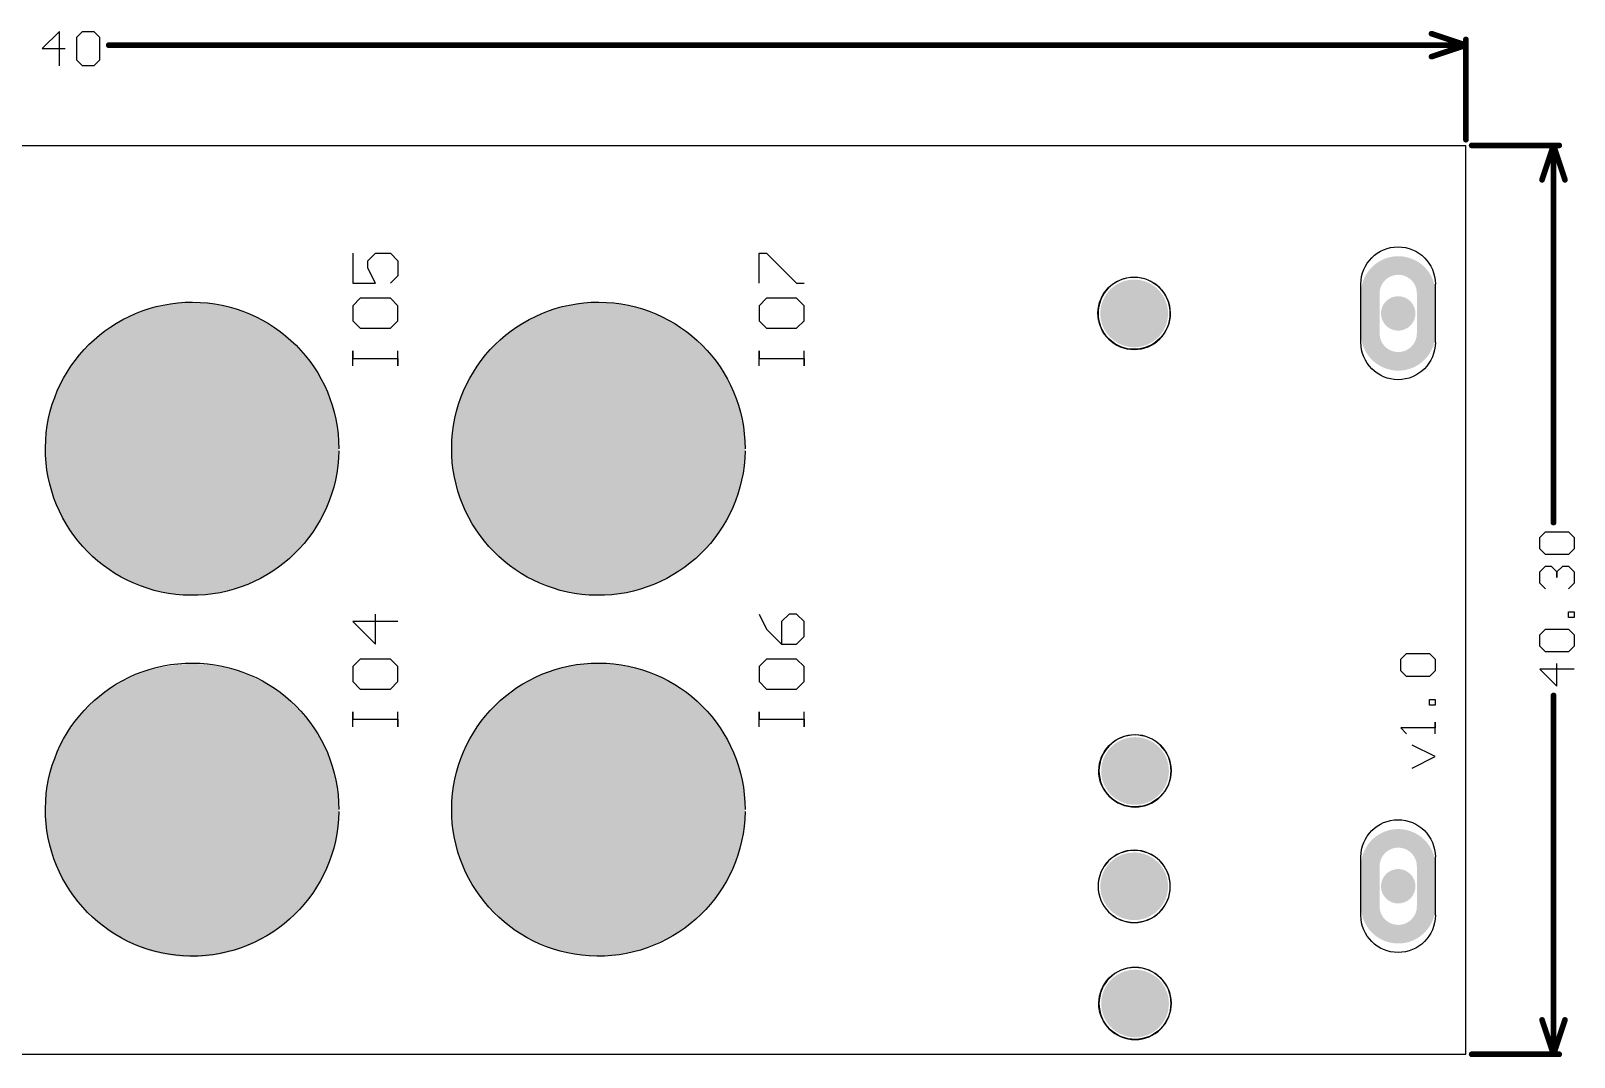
# Model space of a CAD drawing. Header units: millimetres. Extents: x 34 to 167, y 52 to 98.
# Drawn here: x 98.8 to 167.2, y 52.2 to 97.7 of the extents above; entities that cross this region are included whole.
import ezdxf

# ---------------------------------------------------------------- set-up
doc = ezdxf.new("R2010")
doc.units = ezdxf.units.MM
for name, color, linetype in [('BottomLayer', 5, 'Continuous'), ('Mechanical1', 6, 'Continuous'), ('PadHoleLayer', 156, 'Continuous'), ('TopLayer', 1, 'Continuous'), ('TopOverlay', 2, 'Continuous')]:
    doc.layers.add(name, color=color, linetype=linetype)

msp = doc.modelspace()

# ---------------------------------------------------------------- linework, layer by layer
at = {"layer": 'BottomLayer'}
for points, const_width in [([(147.28138184, 85.15843267999999, 1), (148.04338184, 85.15843267999999, 1)], 0.762), ([(158.981394, 85.15843776, 1), (159.743394, 85.15843776, 1)], 0.762), ([(104.41812238, 79.15843452, 1), (107.41812146, 79.15843452, 1)], 2.99999908), ([(122.41812702, 79.15843452, 1), (125.4181261, 79.15843452, 1)], 2.99999908), ([(104.41800046, 63.119, 1), (107.41799954, 63.119, 1)], 2.99999908), ([(122.41812702, 63.15843096, 1), (125.4181261, 63.15843096, 1)], 2.99999908), ([(147.32, 64.8716, 1), (148.082, 64.8716, 1)], 0.762), ([(147.28138184, 59.7584276, 1), (148.04338184, 59.7584276, 1)], 0.762), ([(158.981394, 59.75843776, 1), (159.743394, 59.75843776, 1)], 0.762), ([(147.32, 54.5592, 1), (148.082, 54.5592, 1)], 0.762)]:
    msp.add_lwpolyline(points, format="xyb", close=True, dxfattribs=dict(at, const_width=const_width))
at = {"layer": 'Mechanical1'}
for p, q in [((100.04125026, 97.66275361999999), (99.27949663999999, 96.901)), ((100.04125026, 96.13924637999999), (100.04125026, 97.66275361999999)), ((100.80300388, 97.40883489999999), (101.0569226, 97.66275361999999)), ((100.80300388, 96.39316509999999), (100.80300388, 97.40883489999999)), ((101.0569226, 97.66275361999999), (101.5647575, 97.66275361999999)), ((101.5647575, 97.66275361999999), (101.81867622, 97.40883489999999)), ((101.81867622, 97.40883489999999), (101.81867622, 96.39316509999999)), ((99.27949663999999, 96.901), (100.29516898, 96.901)), ((101.0569226, 96.13924637999999), (100.80300388, 96.39316509999999)), ((101.5647575, 96.13924637999999), (101.0569226, 96.13924637999999)), ((101.81867622, 96.39316509999999), (101.5647575, 96.13924637999999)), ((165.63364638, 75.22600398), (165.8875651, 75.47992269999999)), ((165.63364638, 74.71816908), (165.63364638, 75.22600398)), ((165.8875651, 75.47992269999999), (166.9032349, 75.47992269999999)), ((166.9032349, 75.47992269999999), (167.15715362, 75.22600398)), ((167.15715362, 75.22600398), (167.15715362, 74.71816908)), ((165.8875651, 74.46425036), (165.63364638, 74.71816908)), ((167.15715362, 74.71816908), (166.9032349, 74.46425036)), ((165.63364638, 73.70249674), (165.8875651, 73.95641546)), ((166.9032349, 74.46425036), (165.8875651, 74.46425036)), ((165.8875651, 73.95641546), (166.14148128, 73.95641546)), ((166.14148128, 73.95641546), (166.3954, 73.70249674)), ((166.3954, 73.70249674), (166.64931872, 73.95641546)), ((166.64931872, 73.95641546), (166.9032349, 73.95641546)), ((166.9032349, 73.95641546), (167.15715362, 73.70249674)), ((165.63364638, 73.19466184), (165.63364638, 73.70249674)), ((165.8875651, 72.94074312), (165.63364638, 73.19466184)), ((166.3954, 73.70249674), (166.3954, 73.44857802)), ((166.3954, 73.44857802), (166.3954, 73.70249674)), ((167.15715362, 73.19466184), (166.9032349, 72.94074312)), ((167.15715362, 73.70249674), (167.15715362, 73.19466184)), ((166.9032349, 71.6711546), (166.9032349, 71.92507332)), ((166.9032349, 71.92507332), (167.15715362, 71.92507332)), ((167.15715362, 71.92507332), (167.15715362, 71.6711546)), ((165.63364638, 70.90940098), (165.8875651, 71.1633197)), ((165.8875651, 71.1633197), (166.9032349, 71.1633197)), ((167.15715362, 71.6711546), (166.9032349, 71.6711546)), ((166.9032349, 71.1633197), (167.15715362, 70.90940098)), ((165.63364638, 70.40156608), (165.63364638, 70.90940098)), ((167.15715362, 70.90940098), (167.15715362, 70.40156608)), ((165.8875651, 70.14764736), (165.63364638, 70.40156608)), ((166.9032349, 70.14764736), (165.8875651, 70.14764736)), ((167.15715362, 70.40156608), (166.9032349, 70.14764736)), ((167.15715362, 69.38589374), (165.63364638, 69.38589374)), ((165.63364638, 69.38589374), (166.3954, 68.62414011999999)), ((166.3954, 68.62414011999999), (166.3954, 69.63981246))]:
    msp.add_line(p, q, dxfattribs=at)
at = {"layer": 'Mechanical1', "const_width": 0.254}
for points in [[(102.22507622, 97.0534), (162.36237784, 97.0534)], [(160.83837784, 97.56139999999999), (162.36237784, 97.0534)], [(160.83837784, 96.5454), (162.36237784, 97.0534)], [(162.36237784, 92.86243048), (162.36237784, 97.3074)], [(162.61637784, 92.60843048), (166.497, 92.60843048)], [(165.735, 91.08443048), (166.243, 92.60843048)], [(166.243, 75.8863227), (166.243, 92.60843048)], [(166.243, 92.60843048), (166.751, 91.08443048)], [(166.243, 52.30843488), (166.243, 68.21774012)], [(165.735, 53.83243487999999), (166.243, 52.30843488)], [(166.243, 52.30843488), (166.751, 53.83243487999999)], [(162.61639816, 52.30843488), (166.497, 52.30843488)]]:
    msp.add_lwpolyline(points, dxfattribs=at)
at = {"layer": 'Mechanical1', "const_width": 0.127}
for points in [[(102.16157622, 97.0534, 1), (102.28857622, 97.0534, 1)], [(160.77487784, 97.56139999999999, 1), (160.90187784, 97.56139999999999, 1)], [(162.29887784, 97.3074, 1), (162.42587784, 97.3074, 1)], [(162.29887784, 97.0534, 1), (162.42587784, 97.0534, 1)], [(162.29887784, 97.0534, 1), (162.42587784, 97.0534, 1)], [(162.29887784, 97.0534, 1), (162.42587784, 97.0534, 1)], [(160.77487784, 96.5454, 1), (160.90187784, 96.5454, 1)], [(162.29887784, 92.86243048, 1), (162.42587784, 92.86243048, 1)], [(162.55287784, 92.60843048, 1), (162.67987784, 92.60843048, 1)], [(166.1795, 92.60843048, 1), (166.3065, 92.60843048, 1)], [(166.1795, 92.60843048, 1), (166.3065, 92.60843048, 1)], [(166.1795, 92.60843048, 1), (166.3065, 92.60843048, 1)], [(166.4335, 92.60843048, 1), (166.5605, 92.60843048, 1)], [(165.6715, 91.08443048, 1), (165.7985, 91.08443048, 1)], [(166.6875, 91.08443048, 1), (166.8145, 91.08443048, 1)], [(166.1795, 75.8863227, 1), (166.3065, 75.8863227, 1)], [(166.1795, 68.21774012, 1), (166.3065, 68.21774012, 1)], [(165.6715, 53.83243487999999, 1), (165.7985, 53.83243487999999, 1)], [(166.6875, 53.83243487999999, 1), (166.8145, 53.83243487999999, 1)], [(162.55289816, 52.30843488, 1), (162.67989816, 52.30843488, 1)], [(166.1795, 52.30843488, 1), (166.3065, 52.30843488, 1)], [(166.1795, 52.30843488, 1), (166.3065, 52.30843488, 1)], [(166.1795, 52.30843488, 1), (166.3065, 52.30843488, 1)], [(166.4335, 52.30843488, 1), (166.5605, 52.30843488, 1)]]:
    msp.add_lwpolyline(points, format="xyb", close=True, dxfattribs=at)
at = {"layer": 'Mechanical1'}
for points in [[(33.9624035, 92.60843048), (162.36237784, 92.60843048)], [(162.36237784, 92.60843048), (162.36239816, 92.60841015999999)], [(162.36239816, 52.30843488), (162.36239816, 92.60841015999999)], [(157.70718776, 83.87080508), (157.70718776, 86.46160508)], [(161.00679508, 83.87080508), (161.00679508, 86.46160508)], [(157.70718776, 58.47080508), (157.70718776, 61.06160508)], [(161.00679508, 58.47080508), (161.00679508, 61.06160508)], [(33.9624035, 52.30843488), (162.36239816, 52.30843488)]]:
    msp.add_lwpolyline(points, dxfattribs=at)
for points in [[(162.36237784, 92.60843048, 1), (162.36237784, 92.60843048, 1)], [(162.36237784, 92.60843048, 1), (162.36237784, 92.60843048, 1)], [(162.36239816, 92.60841015999999, 1), (162.36239816, 92.60841015999999, 1)], [(162.36239816, 92.60841015999999, 1), (162.36239816, 92.60841015999999, 1)], [(149.26238118, 85.15843267999999, 1), (146.0623825, 85.15843267999999, 1)], [(157.70718776, 86.46160508, 1), (157.70718776, 86.46160508, 1)], [(157.70718776, 86.46160508, 1), (157.70718776, 86.46160508, 1)], [(161.00679508, 86.46160508, 1), (161.00679508, 86.46160508, 1)], [(161.00679508, 86.46160508, 1), (161.00679508, 86.46160508, 1)], [(146.0623825, 85.15843267999999, 1), (146.0623825, 85.15843267999999, 1)], [(146.08768344, 84.85453692, 1), (146.08768344, 84.85453692, 1)], [(146.09384548, 84.82515674, 1), (146.09384548, 84.82515674, 1)], [(149.26238118, 85.15843267999999, 1), (149.26238118, 85.15843267999999, 1)], [(157.70718776, 83.87080508, 1), (157.70718776, 83.87080508, 1)], [(157.70718776, 83.87080508, 1), (157.70718776, 83.87080508, 1)], [(161.00679508, 83.87080508, 1), (161.00679508, 83.87080508, 1)], [(161.00679508, 83.87080508, 1), (161.00679508, 83.87080508, 1)], [(112.41750948, 79.06915606, 1), (112.41750948, 79.06915606, 1)], [(112.41812162, 79.15843452, 1), (112.41812162, 79.15843452, 1)], [(130.41751412, 79.06915606, 1), (130.41751412, 79.06915606, 1)], [(130.41812626, 79.15843452, 1), (130.41812626, 79.15843452, 1)], [(149.30099934, 64.8716, 1), (146.10100066, 64.8716, 1)], [(146.10100066, 64.8716, 1), (146.10100066, 64.8716, 1)], [(146.1263016, 64.56770424, 1), (146.1263016, 64.56770424, 1)], [(146.13246364, 64.53832406, 1), (146.13246364, 64.53832406, 1)], [(149.30099934, 64.8716, 1), (149.30099934, 64.8716, 1)], [(112.41750948, 63.06915249999999, 1), (112.41750948, 63.06915249999999, 1)], [(112.41812162, 63.15843096, 1), (112.41812162, 63.15843096, 1)], [(130.41751412, 63.06915249999999, 1), (130.41751412, 63.06915249999999, 1)], [(130.41812626, 63.15843096, 1), (130.41812626, 63.15843096, 1)], [(149.26238118, 59.7584276, 1), (146.0623825, 59.7584276, 1)], [(149.26258184, 59.7496265, 1), (146.06258316, 59.7496265, 1)], [(157.70718776, 61.06160508, 1), (157.70718776, 61.06160508, 1)], [(157.70718776, 61.06160508, 1), (157.70718776, 61.06160508, 1)], [(161.00679508, 61.06160508, 1), (161.00679508, 61.06160508, 1)], [(161.00679508, 61.06160508, 1), (161.00679508, 61.06160508, 1)], [(146.0623825, 59.7584276, 1), (146.0623825, 59.7584276, 1)], [(146.06258316, 59.7496265, 1), (146.06258316, 59.7496265, 1)], [(149.26238118, 59.7584276, 1), (149.26238118, 59.7584276, 1)], [(149.26258184, 59.7496265, 1), (149.26258184, 59.7496265, 1)], [(157.70718776, 58.47080508, 1), (157.70718776, 58.47080508, 1)], [(157.70718776, 58.47080508, 1), (157.70718776, 58.47080508, 1)], [(161.00679508, 58.47080508, 1), (161.00679508, 58.47080508, 1)], [(161.00679508, 58.47080508, 1), (161.00679508, 58.47080508, 1)], [(149.30099934, 54.5592, 1), (146.10100066, 54.5592, 1)], [(146.10100066, 54.5592, 1), (146.10100066, 54.5592, 1)], [(146.1263016, 54.25530423999999, 1), (146.1263016, 54.25530423999999, 1)], [(146.13246364, 54.22592406, 1), (146.13246364, 54.22592406, 1)], [(149.30099934, 54.5592, 1), (149.30099934, 54.5592, 1)], [(162.36239816, 52.30843488, 1), (162.36239816, 52.30843488, 1)], [(162.36239816, 52.30843488, 1), (162.36239816, 52.30843488, 1)]]:
    msp.add_lwpolyline(points, format="xyb", close=True, dxfattribs=at)
for points in [[(157.70718776, 86.46160508, -0.9999999999999999), (161.00679508, 86.46160508)], [(146.08768344, 84.85453692, -213.1920346618038), (146.09384548, 84.82515674)], [(112.41750948, 79.06915606, -291.2099329300358), (112.41812162, 79.15843452)], [(130.41751412, 79.06915606, -291.2099329300358), (130.41812626, 79.15843452)], [(161.00679508, 83.87080508, -0.9999999999999999), (157.70718776, 83.87080508)], [(112.41750948, 63.06915249999999, -291.2099329300358), (112.41812162, 63.15843096)], [(130.41751412, 63.06915249999999, -291.2099329300358), (130.41812626, 63.15843096)], [(146.1263016, 64.56770424, -213.1920346618038), (146.13246364, 64.53832406)], [(157.70718776, 61.06160508, -0.9999999999999999), (161.00679508, 61.06160508)], [(161.00679508, 58.47080508, -0.9999999999999999), (157.70718776, 58.47080508)], [(146.1263016, 54.25530423999999, -213.1920346618038), (146.13246364, 54.22592406)]]:
    msp.add_lwpolyline(points, format="xyb", dxfattribs=at)
at = {"layer": 'PadHoleLayer'}
for points, const_width in [([(158.1248933, 84.27093636), (158.1248933, 86.04593915999999, -1), (160.5998947, 86.04593915999999), (160.5998947, 84.27093636, -1)], 0.8249996199999999), ([(146.91238334, 85.15843267999999, 1), (148.41238034, 85.15843267999999, 1)], 1.49999954), ([(102.66812334, 79.15843452, 1), (109.1681205, 79.15843452, 1)], 6.4999997), ([(120.66812798, 79.15843452, 1), (127.16812514, 79.15843452, 1)], 6.4999997), ([(102.66800142, 63.119, 1), (109.16799858, 63.119, 1)], 6.4999997), ([(120.66812798, 63.15843096, 1), (127.16812514, 63.15843096, 1)], 6.4999997), ([(146.9510015, 64.8716, 1), (148.4509985, 64.8716, 1)], 1.49999954), ([(158.1248933, 58.87093635999999), (158.1248933, 60.64593916, -1), (160.5998947, 60.64593916), (160.5998947, 58.87093635999999, -1)], 0.8249996199999999), ([(146.91238334, 59.7584276, 1), (148.41238034, 59.7584276, 1)], 1.49999954), ([(146.9510015, 54.5592, 1), (148.4509985, 54.5592, 1)], 1.49999954)]:
    msp.add_lwpolyline(points, format="xyb", close=True, dxfattribs=dict(at, const_width=const_width))
at = {"layer": 'TopLayer'}
for points, const_width in [([(147.28138184, 85.15843267999999, 1), (148.04338184, 85.15843267999999, 1)], 0.762), ([(158.981394, 85.15843776, 1), (159.743394, 85.15843776, 1)], 0.762), ([(104.41812238, 79.15843452, 1), (107.41812146, 79.15843452, 1)], 2.99999908), ([(122.41812702, 79.15843452, 1), (125.4181261, 79.15843452, 1)], 2.99999908), ([(104.41800046, 63.119, 1), (107.41799954, 63.119, 1)], 2.99999908), ([(122.41812702, 63.15843096, 1), (125.4181261, 63.15843096, 1)], 2.99999908), ([(147.32, 64.8716, 1), (148.082, 64.8716, 1)], 0.762), ([(147.28138184, 59.7584276, 1), (148.04338184, 59.7584276, 1)], 0.762), ([(158.981394, 59.75843776, 1), (159.743394, 59.75843776, 1)], 0.762), ([(147.32, 54.5592, 1), (148.082, 54.5592, 1)], 0.762)]:
    msp.add_lwpolyline(points, format="xyb", close=True, dxfattribs=dict(at, const_width=const_width))
at = {"layer": 'TopOverlay'}
for p, q in [((113.03744474, 87.8299869), (113.03744474, 86.4970838)), ((113.70389756, 87.49676176), (114.0371227, 87.8299869)), ((114.0371227, 87.8299869), (114.70357552, 87.8299869)), ((114.70357552, 87.8299869), (115.03680066, 87.49676176)), ((131.0374443, 86.4970838), (131.0374443, 87.8299869)), ((131.0374443, 87.8299869), (131.37067198, 87.8299869)), ((131.37067198, 87.8299869), (132.70357508, 86.4970838)), ((113.70389756, 87.16353407999999), (113.70389756, 87.49676176)), ((114.0371227, 86.4970838), (113.70389756, 87.16353407999999)), ((115.03680066, 87.49676176), (115.03680066, 86.83030894)), ((113.03744474, 86.4970838), (114.0371227, 86.4970838)), ((115.03680066, 86.83030894), (114.70357552, 86.4970838)), ((132.70357508, 86.4970838), (133.03680022, 86.4970838)), ((113.37067242, 85.83063098), (113.03744474, 85.49740584)), ((113.03744474, 85.49740584), (113.03744474, 84.83095302)), ((114.70357552, 85.83063098), (113.37067242, 85.83063098)), ((115.03680066, 85.49740584), (114.70357552, 85.83063098)), ((115.03680066, 84.83095302), (115.03680066, 85.49740584)), ((131.37067198, 85.83063098), (131.0374443, 85.49740584)), ((131.0374443, 85.49740584), (131.0374443, 84.83095302)), ((132.70357508, 85.83063098), (131.37067198, 85.83063098)), ((133.03680022, 85.49740584), (132.70357508, 85.83063098)), ((133.03680022, 84.83095302), (133.03680022, 85.49740584)), ((113.03744474, 84.83095302), (113.37067242, 84.49772788)), ((114.70357552, 84.49772788), (115.03680066, 84.83095302)), ((131.0374443, 84.83095302), (131.37067198, 84.49772788)), ((132.70357508, 84.49772788), (133.03680022, 84.83095302)), ((113.37067242, 84.49772788), (114.70357552, 84.49772788)), ((131.37067198, 84.49772788), (132.70357508, 84.49772788)), ((113.03744474, 82.83159964), (113.03744474, 83.49804992)), ((113.03744474, 83.49804992), (113.03744474, 83.16482477999999)), ((115.03680066, 82.83159964), (115.03680066, 83.49804992)), ((131.0374443, 82.83159964), (131.0374443, 83.49804992)), ((131.0374443, 83.49804992), (131.0374443, 83.16482477999999)), ((133.03680022, 82.83159964), (133.03680022, 83.49804992)), ((113.03744474, 83.16482477999999), (115.03680066, 83.16482477999999)), ((115.03680066, 83.16482477999999), (115.03680066, 82.83159964)), ((131.0374443, 83.16482477999999), (133.03680022, 83.16482477999999)), ((133.03680022, 83.16482477999999), (133.03680022, 82.83159964)), ((114.0371227, 70.49708532), (114.0371227, 71.82998841999999)), ((131.0374443, 71.82998841999999), (131.37067198, 71.1635356)), ((132.37034994, 71.82998841999999), (132.03712226, 71.49676328)), ((132.70357508, 71.82998841999999), (132.37034994, 71.82998841999999)), ((133.03680022, 71.49676328), (132.70357508, 71.82998841999999)), ((115.03680066, 71.49676328), (113.03744474, 71.49676328)), ((113.03744474, 71.49676328), (114.0371227, 70.49708532)), ((131.37067198, 71.1635356), (132.03712226, 70.49708532)), ((132.03712226, 71.49676328), (132.03712226, 70.49708532)), ((133.03680022, 70.83031045999999), (133.03680022, 71.49676328)), ((132.03712226, 70.49708532), (132.70357508, 70.49708532)), ((132.70357508, 70.49708532), (133.03680022, 70.83031045999999)), ((113.37067242, 69.8306325), (113.03744474, 69.49740736)), ((114.70357552, 69.8306325), (113.37067242, 69.8306325)), ((115.03680066, 69.49740736), (114.70357552, 69.8306325)), ((131.37067198, 69.8306325), (131.0374443, 69.49740736)), ((132.70357508, 69.8306325), (131.37067198, 69.8306325)), ((133.03680022, 69.49740736), (132.70357508, 69.8306325)), ((159.47649334, 69.82443744), (159.73041206, 70.07835616)), ((159.47649334, 69.31660253999999), (159.47649334, 69.82443744)), ((159.73041206, 70.07835616), (160.74608186, 70.07835616)), ((160.74608186, 70.07835616), (161.00000058, 69.82443744)), ((161.00000058, 69.82443744), (161.00000058, 69.31660253999999)), ((113.03744474, 69.49740736), (113.03744474, 68.83095454)), ((115.03680066, 68.83095454), (115.03680066, 69.49740736)), ((131.0374443, 69.49740736), (131.0374443, 68.83095454)), ((133.03680022, 68.83095454), (133.03680022, 69.49740736)), ((159.73041206, 69.06268381999999), (159.47649334, 69.31660253999999)), ((161.00000058, 69.31660253999999), (160.74608186, 69.06268381999999)), ((113.03744474, 68.83095454), (113.37067242, 68.4977294)), ((113.37067242, 68.4977294), (114.70357552, 68.4977294)), ((114.70357552, 68.4977294), (115.03680066, 68.83095454)), ((131.0374443, 68.83095454), (131.37067198, 68.4977294)), ((131.37067198, 68.4977294), (132.70357508, 68.4977294)), ((132.70357508, 68.4977294), (133.03680022, 68.83095454)), ((160.74608186, 69.06268381999999), (159.73041206, 69.06268381999999)), ((160.74608186, 67.79309529999999), (160.74608186, 68.04701401999999)), ((160.74608186, 68.04701401999999), (161.00000058, 68.04701401999999)), ((161.00000058, 67.79309529999999), (160.74608186, 67.79309529999999)), ((161.00000058, 68.04701401999999), (161.00000058, 67.79309529999999)), ((113.03744474, 66.83160115999999), (113.03744474, 67.49805144)), ((113.03744474, 67.49805144), (113.03744474, 67.1648263)), ((113.03744474, 67.1648263), (115.03680066, 67.1648263)), ((115.03680066, 66.83160115999999), (115.03680066, 67.49805144)), ((115.03680066, 67.1648263), (115.03680066, 66.83160115999999)), ((131.0374443, 66.83160115999999), (131.0374443, 67.49805144)), ((131.0374443, 67.49805144), (131.0374443, 67.1648263)), ((131.0374443, 67.1648263), (133.03680022, 67.1648263)), ((133.03680022, 66.83160115999999), (133.03680022, 67.49805144)), ((133.03680022, 67.1648263), (133.03680022, 66.83160115999999)), ((161.00000058, 66.52350677999999), (161.00000058, 67.03134168)), ((161.00000058, 67.03134168), (161.00000058, 66.77742549999999)), ((161.00000058, 66.77742549999999), (159.47649334, 66.77742549999999)), ((159.47649334, 66.77742549999999), (159.73041206, 66.52350677999999)), ((161.00000058, 65.50783444), (159.98432824, 66.01567188)), ((159.98432824, 64.99999953999999), (161.00000058, 65.50783444))]:
    msp.add_line(p, q, dxfattribs=at)

doc.saveas('drawing.dxf')
